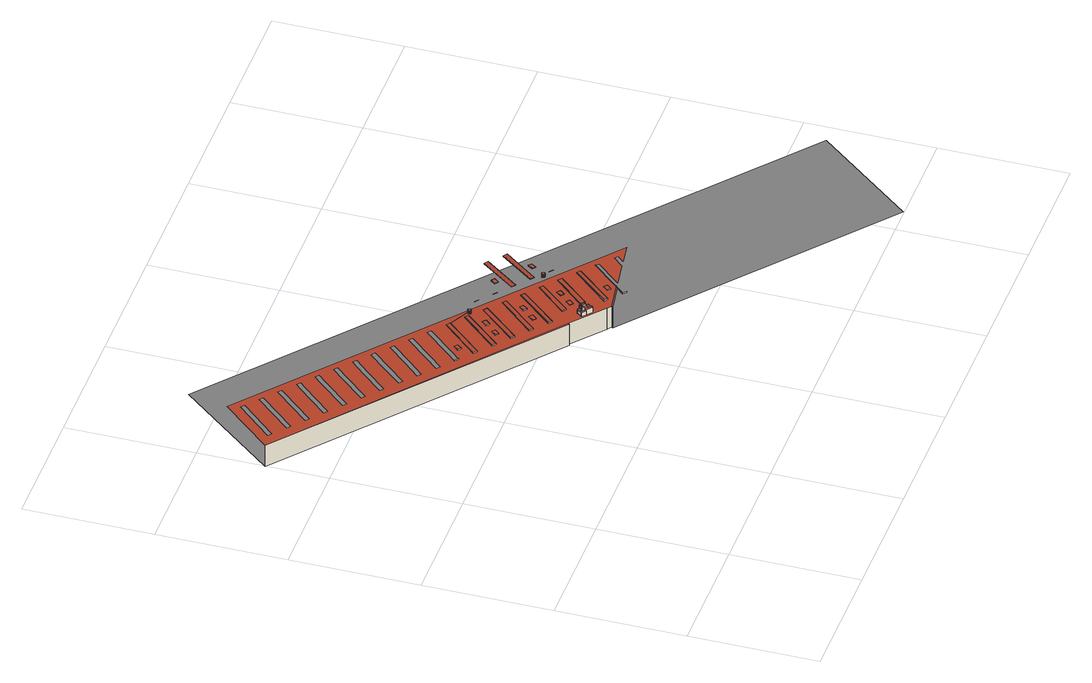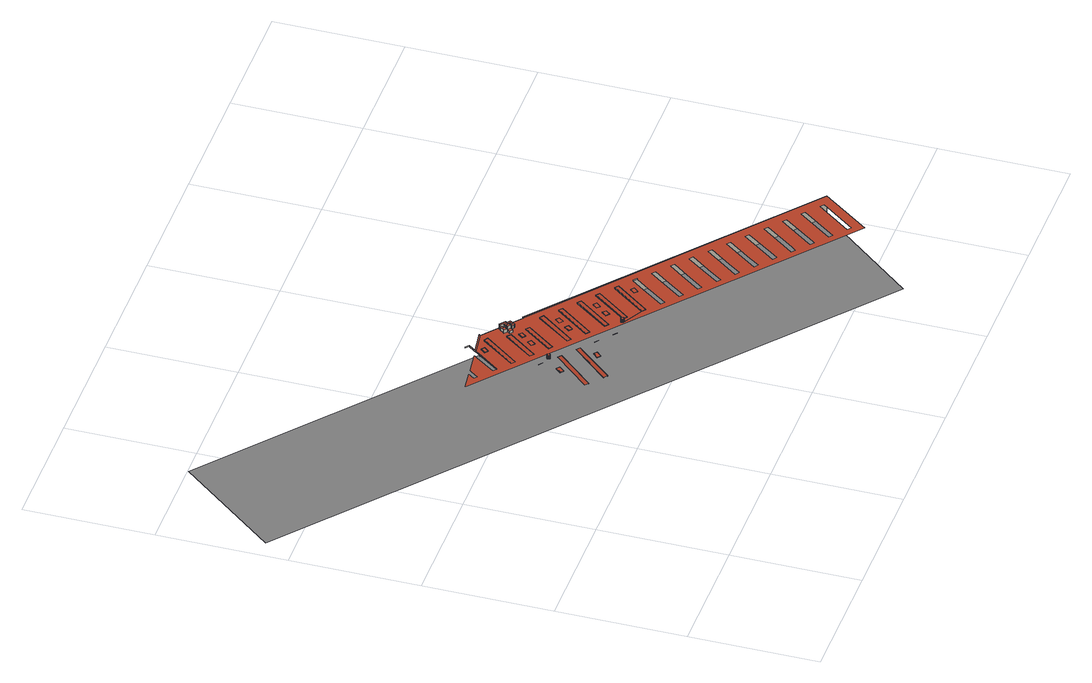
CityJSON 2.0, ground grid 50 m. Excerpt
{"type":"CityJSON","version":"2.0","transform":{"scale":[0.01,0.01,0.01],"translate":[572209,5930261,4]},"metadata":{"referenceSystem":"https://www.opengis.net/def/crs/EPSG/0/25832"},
"CityObjects":{
"building1":{"type":"Building","attributes":{"Grundfläche 2D":"13745.719091","Grundhöhe NN":"4.508"},"children":["building1-1","building1-2","building1-3","building1-4","building1-5","building1-6","building1-7","building1-8","building1-9","building1-10","building1-11","building1-12","building1-13","building1-14","building1-15","building1-16","building1-17","building1-18"],"geometry":[{"type":"MultiSurface","lod":"3","boundaries":[[[0,1,2,3]],[[4,5,6,7]],[[8,9,10,11]],[[1,0,12,13]],[[14,15,16,17]],[[8,11,18,19,20]],[[10,21,18,11]],[[22,23,21,10,9]],[[24,25,26,27]],[[28,29,30,16,15]],[[16,30,31,17]],[[32,14,17,31,33]],[[34,35,36,37]],[[38,39,26,25,40]],[[26,39,41,27]],[[42,43,24,27,41]],[[44,13,12,0,3,45]],[[46,47,48,49]],[[35,50,51,36]],[[50,35,34,52]],[[52,34,37,53]],[[54,13,44,55]],[[47,56,57,48]],[[38,42,41,39]],[[58,59,60,61]],[[56,47,46,62]],[[62,46,49,63]],[[64,65,66,67]],[[68,69,70,54,55,71]],[[65,69,68,66]],[[65,64,69]],[[50,52,53,51]],[[72,73,74,75]],[[76,77,78,79]],[[59,80,81,60]],[[44,45,3,2,82,83,84,67,66,68,71,55]],[[85,86,87,88]],[[89,90,69,64]],[[80,59,58,91]],[[56,62,63,57]],[[91,58,61,92]],[[93,94,95,96]],[[97,98,99,100]],[[101,78,77,102]],[[77,76,103,102]],[[103,76,79,104]],[[80,91,92,81]],[[85,88,105,106,107]],[[108,109,110,111,112,113,114,115,116,117,118,119,120,121,122,123,124,1,13,54,70,69,90,125,126],[127,128,129,130,131,132],[25,24,43,42,38,40],[9,8,20,19,23,22],[106,133,134,86,85,107],[135,136,137,138,139,140],[141,142,143,144,145,146],[147,148,149,150,151,152],[153,154,155,156],[37,36,51,53],[49,48,57,63],[5,4,157,158,159,160],[15,14,32,33,29,28],[161,162,163,164,165,166],[167,168,169,170,171,172],[173,174,175,176],[177,178,179,180,181,182],[183,184,185,186,187,188],[104,79,78,101],[61,60,81,92],[189,190,23]],[[191,192,193,194]],[[133,195,87,86,134]],[[196,197,109,108,126,125,90,89,97,100,198,199]],[[105,88,87,195]],[[104,101,102,103]],[[200,201,202,203]],[[192,204,205,193]],[[204,192,191,206]],[[207,208,209,210]],[[206,191,194,211]],[[201,212,213,202]],[[212,201,200,214]]],"semantics":{"surfaces":[{"type":"WallSurface"},{"type":"RoofSurface"},{"type":"GroundSurface"}],"values":[0,0,0,1,0,0,1,0,0,0,1,0,0,0,1,0,0,0,0,1,0,0,0,0,0,1,0,0,0,0,1,0,0,0,0,2,0,1,1,0,0,0,0,0,1,0,0,0,1,0,0,0,1,0,0,0,1,0,0,0,1]}}]},
"building1-1":{"type":"BuildingInstallation","parents":["building1"],"geometry":[{"type":"MultiSurface","lod":"3","boundaries":[[[215,216,217,218]],[[218,217,219,220]],[[215,218,220,221]],[[216,215,221,222]],[[217,216,222,219]]],"semantics":{"surfaces":[{"type":"RoofSurface"},{"type":"WallSurface"}],"values":[0,1,1,1,1]}}]},
"building1-2":{"type":"BuildingInstallation","parents":["building1"],"geometry":[{"type":"MultiSurface","lod":"3","boundaries":[[[223,224,225,226]],[[226,225,227,228]],[[223,226,228,229]],[[224,223,229,230]],[[225,224,230,227]]],"semantics":{"surfaces":[{"type":"RoofSurface"},{"type":"WallSurface"}],"values":[0,1,1,1,1]}}]},
"building1-3":{"type":"BuildingInstallation","parents":["building1"],"geometry":[{"type":"MultiSurface","lod":"3","boundaries":[[[231,232,233,234]],[[234,233,235,236]],[[231,234,236,237]],[[232,231,237,238]],[[233,232,238,235]]],"semantics":{"surfaces":[{"type":"RoofSurface"},{"type":"WallSurface"}],"values":[0,1,1,1,1]}}]},
"building1-4":{"type":"BuildingInstallation","parents":["building1"],"geometry":[{"type":"MultiSurface","lod":"3","boundaries":[[[239,240,241,242]],[[242,241,243,244]],[[239,242,244,245]],[[240,239,245,246]],[[241,240,246,243]]],"semantics":{"surfaces":[{"type":"RoofSurface"},{"type":"WallSurface"}],"values":[0,1,1,1,1]}}]},
"building1-5":{"type":"BuildingInstallation","parents":["building1"],"geometry":[{"type":"MultiSurface","lod":"3","boundaries":[[[247,248,249,250,251,252,253,254,255,256,257,258,259,260,261,262,263,264,265,266,267,268,269,270,271,272,273,274,275,276,277,278,279,280,281,282,283,284,285,286,287,288,289,290,291,292,293,294,295,296,297,298,299,300,301,302,303,304,305,306,307,308,309,310,311,312,313,314,315,316,317,318,319,320,321,322,323,324,325,326,327,328,329,330,331,332,333,334,335,336,337,338,339,340,341,342,343,344,345,346,347,348,349,350,351,352,353,354,355,356,357,358,359,360,361,362,363,364,365,366,367,368,369,370,371,372,373,374,375,376,377,378,379,380,381,382,383,384,385,386,387,388,389,390,391,392,393,394]],[[395,396,247,394]],[[396,397,398,249,248,247]],[[398,399,400,251,250,249]],[[400,401,252,251]],[[401,402,253,252]],[[402,403,404,255,254,253]],[[404,405,256,255]],[[405,406,257,256]],[[407,408,385,384]],[[408,409,410,387,386,385]],[[410,411,388,387]],[[411,412,389,388]],[[412,189,413,390,389]],[[413,414,391,390]],[[414,190,415,392,391]],[[415,416,393,392]],[[416,395,394,393]],[[406,417,258,257]],[[417,418,259,258]],[[418,419,260,259]],[[419,420,261,260]],[[420,421,262,261]],[[421,422,263,262]],[[422,423,264,263]],[[423,424,265,264]],[[424,425,266,265]],[[425,426,267,266]],[[426,427,268,267]],[[427,428,269,268]],[[428,429,270,269]],[[429,430,431,272,271,270]],[[431,432,273,272]],[[432,433,274,273]],[[433,434,275,274]],[[434,435,276,275]],[[435,436,277,276]],[[436,437,278,277]],[[437,438,279,278]],[[438,439,280,279]],[[439,440,281,280]],[[440,441,282,281]],[[441,442,283,282]],[[442,443,284,283]],[[443,444,285,284]],[[444,445,286,285]],[[445,446,287,286]],[[446,447,288,287]],[[447,448,289,288]],[[448,449,290,289]],[[449,450,291,290]],[[450,451,292,291]],[[451,452,293,292]],[[452,453,454,295,294,293]],[[454,455,296,295]],[[455,456,297,296]],[[456,457,298,297]],[[457,458,299,298]],[[458,459,300,299]],[[459,460,301,300]],[[460,461,302,301]],[[461,462,303,302]],[[462,463,304,303]],[[463,464,305,304]],[[464,465,306,305]],[[465,466,307,306]],[[466,467,468,309,308,307]],[[468,469,310,309]],[[469,470,311,310]],[[470,471,312,311]],[[471,472,313,312]],[[472,473,474,315,314,313]],[[474,475,476,317,316,315]],[[476,477,318,317]],[[477,478,319,318]],[[478,479,320,319]],[[479,480,321,320]],[[480,481,322,321]],[[481,482,323,322]],[[482,483,324,323]],[[483,484,325,324]],[[484,485,326,325]],[[485,486,327,326]],[[486,487,328,327]],[[487,488,329,328]],[[488,489,330,329]],[[489,490,331,330]],[[490,491,332,331]],[[491,492,333,332]],[[492,493,334,333]],[[493,494,335,334]],[[494,495,336,335]],[[495,496,337,336]],[[496,497,338,337]],[[497,498,339,338]],[[498,499,340,339]],[[499,500,341,340]],[[500,501,342,341]],[[501,502,343,342]],[[502,503,344,343]],[[503,504,345,344]],[[504,505,346,345]],[[505,506,347,346]],[[506,507,348,347]],[[507,508,349,348]],[[508,509,350,349]],[[509,510,351,350]],[[510,511,352,351]],[[511,512,353,352]],[[512,513,514,355,354,353]],[[514,515,356,355]],[[515,516,357,356]],[[516,517,358,357]],[[517,518,359,358]],[[518,519,360,359]],[[519,520,521,362,361,360]],[[521,522,363,362]],[[522,523,364,363]],[[523,524,525,366,365,364]],[[525,526,367,366]],[[526,527,368,367]],[[527,528,369,368]],[[528,529,370,369]],[[529,530,371,370]],[[530,531,372,371]],[[531,532,373,372]],[[532,533,374,373]],[[533,534,375,374]],[[534,535,376,375]],[[535,536,377,376]],[[536,537,378,377]],[[537,538,379,378]],[[538,539,380,379]],[[539,540,381,380]],[[540,541,382,381]],[[541,542,383,382]],[[542,407,384,383]]],"semantics":{"surfaces":[{"type":"RoofSurface"},{"type":"WallSurface"}],"values":[0,1,1,1,1,1,1,1,1,1,1,1,1,1,1,1,1,1,1,1,1,1,1,1,1,1,1,1,1,1,1,1,1,1,1,1,1,1,1,1,1,1,1,1,1,1,1,1,1,1,1,1,1,1,1,1,1,1,1,1,1,1,1,1,1,1,1,1,1,1,1,1,1,1,1,1,1,1,1,1,1,1,1,1,1,1,1,1,1,1,1,1,1,1,1,1,1,1,1,1,1,1,1,1,1,1,1,1,1,1,1,1,1,1,1,1,1,1,1,1,1,1,1,1,1,1,1,1,1,1,1,1,1,1,1,1,1]}}]},
"building1-6":{"type":"BuildingInstallation","parents":["building1"],"geometry":[{"type":"MultiSurface","lod":"3","boundaries":[[[543,544,545,546,547,548,549,550,551,552,553]],[[554,555,549,548]],[[555,556,550,549]],[[556,557,551,550]],[[557,558,552,551]],[[558,559,553,552]],[[559,560,543,553]],[[560,561,562,545,544,543]],[[562,563,546,545]],[[563,564,547,546]]],"semantics":{"surfaces":[{"type":"RoofSurface"},{"type":"WallSurface"}],"values":[0,1,1,1,1,1,1,1,1,1]}}]},
"building1-7":{"type":"BuildingInstallation","parents":["building1"],"geometry":[{"type":"MultiSurface","lod":"3","boundaries":[[[565,566,567,568,569,570,571]],[[572,568,567,547,564]],[[554,548,566,565,573]],[[548,547,567,566]],[[574,575,569,568,572]],[[575,576,577,578,571,570,569]]],"semantics":{"surfaces":[{"type":"RoofSurface"},{"type":"WallSurface"}],"values":[0,1,1,1,1,1]}}]},
"building1-8":{"type":"BuildingInstallation","parents":["building1"],"geometry":[{"type":"MultiSurface","lod":"3","boundaries":[[[571,579,580,581,582,583,565]],[[578,584,579,571]],[[584,585,580,579]],[[586,587,583,582]],[[587,573,565,583]]],"semantics":{"surfaces":[{"type":"RoofSurface"},{"type":"WallSurface"}],"values":[0,1,1,1,1]}}]},
"building1-9":{"type":"BuildingInstallation","parents":["building1"],"geometry":[{"type":"MultiSurface","lod":"3","boundaries":[[[588,589,590,591]],[[591,590,592,593]],[[588,591,593,594]],[[589,588,594,595]],[[590,589,595,592]]],"semantics":{"surfaces":[{"type":"RoofSurface"},{"type":"WallSurface"}],"values":[0,1,1,1,1]}}]},
"building1-10":{"type":"BuildingInstallation","parents":["building1"],"geometry":[{"type":"MultiSurface","lod":"3","boundaries":[[[596,597,598,599,600]],[[601,586,582,581,600,599,598,602]],[[581,580,596,600]],[[585,603,604,597,596,580]],[[604,602,598,597]]],"semantics":{"surfaces":[{"type":"RoofSurface"},{"type":"WallSurface"}],"values":[0,1,1,1,1]}}]},
"building1-11":{"type":"BuildingInstallation","parents":["building1"],"geometry":[{"type":"MultiSurface","lod":"3","boundaries":[[[605,606,607,608,609,610,576,575,611]],[[612,613,609,608]],[[613,614,577,576,610,609]],[[574,615,611,575]],[[615,616,605,611]],[[616,617,606,605]],[[617,618,607,606]],[[618,612,608,607]]],"semantics":{"surfaces":[{"type":"RoofSurface"},{"type":"WallSurface"}],"values":[0,1,1,1,1,1,1,1]}}]},
"building1-12":{"type":"BuildingInstallation","parents":["building1"],"geometry":[{"type":"MultiSurface","lod":"3","boundaries":[[[619,620,602,604]],[[619,604,603,621]],[[620,619,621,622]],[[602,620,622,601]]],"semantics":{"surfaces":[{"type":"RoofSurface"},{"type":"WallSurface"}],"values":[0,1,1,1]}}]},
"building1-13":{"type":"BuildingInstallation","parents":["building1"],"geometry":[{"type":"MultiSurface","lod":"3","boundaries":[[[623,624,625,626]],[[626,625,627,628]],[[623,626,628,629]],[[624,623,629,630]],[[625,624,630,627]]],"semantics":{"surfaces":[{"type":"RoofSurface"},{"type":"WallSurface"}],"values":[0,1,1,1,1]}}]},
"building1-14":{"type":"BuildingInstallation","parents":["building1"],"geometry":[{"type":"MultiSurface","lod":"3","boundaries":[[[631,632,633,634]],[[634,633,635,636]],[[631,634,636,637]],[[632,631,637,638]],[[633,632,638,635]]],"semantics":{"surfaces":[{"type":"RoofSurface"},{"type":"WallSurface"}],"values":[0,1,1,1,1]}}]},
"building1-15":{"type":"BuildingInstallation","parents":["building1"],"geometry":[{"type":"MultiSurface","lod":"3","boundaries":[[[639,640,641,642]],[[642,641,643,644]],[[639,642,644,645]],[[640,639,645,646]],[[641,640,646,643]]],"semantics":{"surfaces":[{"type":"RoofSurface"},{"type":"WallSurface"}],"values":[0,1,1,1,1]}}]},
"building1-16":{"type":"BuildingInstallation","parents":["building1"],"geometry":[{"type":"MultiSurface","lod":"3","boundaries":[[[647,648,649,650]],[[650,649,651,652]],[[647,650,652,653]],[[648,647,653,654]],[[649,648,654,651]]],"semantics":{"surfaces":[{"type":"RoofSurface"},{"type":"WallSurface"}],"values":[0,1,1,1,1]}}]},
"building1-17":{"type":"BuildingInstallation","parents":["building1"],"geometry":[{"type":"MultiSurface","lod":"3","boundaries":[[[655,656,657,658,659,660,661,662,663,664,665,666,667,668,669,670,671,672,673,674,675,676,677,678,679,680,681,682,683,684,685,686,687,688,689,690,691,692,693,694,695,696,697,698,699,700,701,702,703,704,705,706,707,708,709,710,711,712,713,714,715,716,717,718,719,720,721,722,723,724,725,726,727,728,729,730,731,732,733,734,735,736,737,738,739,740,741,742,743,744,745,746,747,748,749,750,751,752,753,754,755,756,757,758,759,760,761,762,763,764,765,766,767,768,769,770,771,772,773,774,775,776,777,778,779,780,781,782,783,784,785,786,787,788,789,790,791,792,793,794,795,796,797,798,799,800,801,802,803,804,805,806,807,808,809,810,811]],[[812,813,666,665]],[[813,814,667,666]],[[814,815,668,667]],[[815,816,669,668]],[[816,817,670,669]],[[817,818,819,672,671,670]],[[819,820,673,672]],[[820,821,674,673]],[[821,822,823,824,677,676,675,674]],[[825,826,811,810]],[[826,827,828,656,655,811]],[[828,829,830,658,657,656]],[[830,831,659,658]],[[831,832,660,659]],[[832,833,661,660]],[[833,834,662,661]],[[834,835,663,662]],[[835,836,664,663]],[[836,812,665,664]],[[824,837,678,677]],[[837,838,679,678]],[[838,839,680,679]],[[839,840,681,680]],[[840,841,682,681]],[[841,842,683,682]],[[842,843,684,683]],[[843,844,845,686,685,684]],[[845,846,687,686]],[[846,847,688,687]],[[847,848,689,688]],[[848,849,690,689]],[[849,850,691,690]],[[850,851,692,691]],[[851,852,693,692]],[[852,853,694,693]],[[853,854,695,694]],[[854,855,696,695]],[[855,856,697,696]],[[856,857,698,697]],[[857,858,859,700,699,698]],[[859,860,861,862,703,702,701,700]],[[862,863,704,703]],[[863,864,705,704]],[[864,865,706,705]],[[865,866,707,706]],[[866,867,868,709,708,707]],[[868,869,870,711,710,709]],[[870,871,712,711]],[[871,872,713,712]],[[872,873,714,713]],[[873,874,715,714]],[[874,875,716,715]],[[875,876,717,716]],[[876,877,878,719,718,717]],[[878,879,720,719]],[[879,880,721,720]],[[880,881,882,723,722,721]],[[882,883,724,723]],[[883,884,725,724]],[[884,885,886,727,726,725]],[[886,887,888,729,728,727]],[[888,889,730,729]],[[889,890,731,730]],[[890,891,732,731]],[[891,892,733,732]],[[892,893,734,733]],[[893,894,735,734]],[[894,895,736,735]],[[895,896,737,736]],[[896,897,738,737]],[[897,898,739,738]],[[898,899,740,739]],[[899,900,741,740]],[[900,901,742,741]],[[901,902,743,742]],[[902,903,744,743]],[[903,904,905,746,745,744]],[[905,906,747,746]],[[906,907,748,747]],[[907,908,749,748]],[[908,909,750,749]],[[909,910,751,750]],[[910,911,752,751]],[[911,912,753,752]],[[912,913,754,753]],[[913,914,755,754]],[[914,915,756,755]],[[915,916,757,756]],[[916,917,758,757]],[[917,918,759,758]],[[918,919,760,759]],[[919,920,761,760]],[[920,921,762,761]],[[921,922,763,762]],[[922,923,764,763]],[[923,924,765,764]],[[924,925,766,765]],[[925,926,767,766]],[[926,927,768,767]],[[927,928,769,768]],[[928,929,770,769]],[[929,930,771,770]],[[930,931,772,771]],[[931,932,773,772]],[[932,933,774,773]],[[933,934,775,774]],[[934,935,776,775]],[[935,936,937,938,779,778,777,776]],[[938,939,780,779]],[[939,940,941,782,781,780]],[[941,942,783,782]],[[942,943,784,783]],[[943,944,785,784]],[[944,945,786,785]],[[945,946,947,788,787,786]],[[947,948,789,788]],[[948,949,790,789]],[[949,950,791,790]],[[950,951,792,791]],[[951,952,793,792]],[[952,953,794,793]],[[953,954,795,794]],[[954,955,796,795]],[[955,956,797,796]],[[956,957,798,797]],[[957,958,799,798]],[[958,959,800,799]],[[959,960,801,800]],[[960,961,802,801]],[[961,962,803,802]],[[962,963,804,803]],[[963,964,965,806,805,804]],[[965,966,807,806]],[[966,967,808,807]],[[967,968,809,808]],[[968,825,810,809]]],"semantics":{"surfaces":[{"type":"RoofSurface"},{"type":"WallSurface"}],"values":[0,1,1,1,1,1,1,1,1,1,1,1,1,1,1,1,1,1,1,1,1,1,1,1,1,1,1,1,1,1,1,1,1,1,1,1,1,1,1,1,1,1,1,1,1,1,1,1,1,1,1,1,1,1,1,1,1,1,1,1,1,1,1,1,1,1,1,1,1,1,1,1,1,1,1,1,1,1,1,1,1,1,1,1,1,1,1,1,1,1,1,1,1,1,1,1,1,1,1,1,1,1,1,1,1,1,1,1,1,1,1,1,1,1,1,1,1,1,1,1,1,1,1,1,1,1,1,1,1,1,1,1,1,1,1,1,1]}}]},
"building1-18":{"type":"BuildingInstallation","parents":["building1"],"geometry":[{"type":"MultiSurface","lod":"3","boundaries":[[[969,970,971,972]],[[972,971,973,974]],[[969,972,974,975]],[[970,969,975,976]],[[971,970,976,973]]],"semantics":{"surfaces":[{"type":"RoofSurface"},{"type":"WallSurface"}],"values":[0,1,1,1,1]}}]}
},
"vertices":[
[10041,9144,998],[3,17413,998],[3,17413,51],[10041,9144,51],[6740,12408,1025],[6872,12299,1024],[6872,12299,1071],[6740,12408,1071],[7358,11899,1024],[7490,11791,1024],[7490,11791,1071],[7358,11899,1071],[10046,9150,998],[10077,9188,998],[7981,11391,1024],[8112,11282,1024],[8112,11282,1071],[7981,11391,1071],[8503,13284,1166],[8503,13284,1150],[7583,12172,1048],[8634,13176,1166],[7695,12039,1046],[8634,13176,1150],[8596,10884,1024],[8727,10775,1024],[8727,10775,1071],[8596,10884,1071],[8219,11412,1036],[9257,12667,1150],[9257,12667,1166],[9125,12776,1166],[8108,11545,1038],[9125,12776,1150],[9345,10266,1071],[9214,10375,1071],[9214,10375,1024],[9345,10266,1024],[9872,12160,1150],[9872,12160,1166],[8739,10789,1025],[9740,12269,1166],[9740,12269,1150],[8628,10923,1028],[10077,9188,51],[10046,9150,51],[9959,9756,1071],[9828,9865,1071],[9828,9865,1024],[9959,9756,1024],[10358,11760,1166],[10358,11760,1150],[10490,11651,1166],[10490,11651,1150],[11345,8147,998],[11345,8147,51],[10972,11250,1166],[10972,11250,1150],[10771,9477,1078],[10636,9588,1078],[10636,9588,1045],[10771,9477,1045],[11104,11141,1166],[11104,11141,1150],[11476,7962,998],[11475,7963,998],[11475,7963,51],[11476,7962,51],[11517,8012,51],[11517,8012,998],[11515,8013,998],[11515,8013,51],[10249,12613,1158],[10117,12722,1158],[10117,12722,1147],[10249,12613,1147],[11379,8965,1078],[11243,9077,1078],[11243,9077,1044],[11379,8965,1044],[11595,10752,1158],[11595,10752,1151],[3207,21297,51],[24282,3941,51],[21080,45,51],[11685,8347,1025],[11816,8239,1024],[11816,8239,1071],[11685,8347,1071],[12537,8123,1053],[12565,8157,1053],[11730,10641,1159],[11730,10641,1151],[10861,12109,1158],[10729,12218,1158],[10729,12218,1147],[10861,12109,1147],[12298,7833,1028],[12429,7725,1028],[12429,7725,1071],[12298,7833,1071],[12209,10244,1151],[12209,10244,1166],[12344,10132,1166],[12344,10132,1151],[12830,9732,1166],[12830,9732,1151],[12115,8868,1072],[12690,8308,1067],[13443,9218,1150],[13574,9110,1150],[12910,8307,1077],[12829,8208,1068],[12815,8191,1066],[13738,8318,1115],[13762,8348,1117],[13803,8398,1122],[14062,8711,1151],[14194,8603,1151],[14045,8422,1134],[14014,8385,1131],[13987,8353,1128],[14768,8460,1169],[14729,8492,1169],[1592,19340,1169],[12577,8171,1055],[12669,8282,1065],[3170,15353,1026],[3039,15462,1026],[3931,16541,1122],[4184,16846,1150],[4315,16738,1150],[4043,16408,1120],[12961,9624,1151],[12313,8839,1080],[5639,13316,1025],[5508,13425,1025],[6019,14043,1080],[6652,14810,1150],[6784,14701,1150],[6130,13911,1078],[5026,13826,1026],[4894,13934,1026],[5499,14666,1090],[6039,15319,1150],[6170,15211,1150],[5610,14533,1088],[6257,12811,1025],[6126,12919,1025],[6540,13420,1069],[7271,14304,1150],[7402,14196,1150],[6651,13287,1067],[2467,18261,1149],[1322,16876,1027],[1190,16985,1027],[2335,18370,1149],[7061,12796,1059],[7885,13793,1150],[8016,13684,1150],[7173,12663,1057],[3081,17759,1150],[2997,17659,1140],[1936,16374,1027],[1804,16483,1027],[2886,17792,1143],[2949,17868,1150],[4410,14338,1026],[4278,14447,1026],[4976,15291,1101],[5423,15832,1150],[5555,15723,1150],[5087,15158,1098],[571,17498,1027],[1716,18883,1150],[1847,18774,1150],[702,17389,1027],[2553,15865,1027],[2422,15974,1027],[3408,17167,1132],[3566,17359,1150],[3698,17250,1150],[3519,17034,1130],[3790,14846,1026],[3659,14955,1026],[4454,15916,1111],[4804,16340,1150],[4935,16231,1150],[4565,15783,1109],[9434,12755,1163],[9429,12756,1162],[11477,11598,1158],[11345,11707,1158],[11345,11707,1147],[11477,11598,1147],[12961,9624,1166],[12669,8282,1102],[13443,9218,1166],[12565,8157,1093],[12577,8171,1094],[12101,11091,1158],[11969,11200,1158],[11969,11200,1146],[12101,11091,1146],[12488,13093,1058],[12488,13093,1027],[12620,12985,1059],[12721,10586,1158],[12589,10695,1158],[12589,10695,1146],[12721,10586,1146],[12620,12985,1027],[13112,12587,1058],[13112,12587,1027],[13244,12478,1059],
[7481,12663,1088],[7330,12480,1088],[7446,12384,1088],[7597,12567,1088],[7446,12384,1054],[7597,12567,1070],[7481,12663,1070],[7330,12480,1054],
[8721,11639,1088],[8569,11458,1088],[8686,11360,1088],[8838,11540,1088],[8686,11360,1054],[8838,11540,1070],[8721,11639,1070],[8569,11458,1054],
[9111,12112,1131],[8959,11929,1131],[9080,11829,1131],[9232,12012,1131],[9080,11829,1097],[9232,12012,1114],[9111,12112,1114],[8959,11929,1097],
[9954,10628,1088],[9802,10445,1088],[9923,10345,1088],[10075,10528,1088],[9923,10345,1054],[10075,10528,1071],[9954,10628,1071],[9802,10445,1054],
[9420,12756,1296],[9418,12755,1296],[9417,12755,1296],[9415,12755,1296],[9413,12755,1296],[9409,12754,1296],[9407,12753,1296],[9406,12753,1296],[9404,12752,1296],[9402,12751,1296],[9400,12751,1296],[9396,12749,1296],[9394,12748,1296],[9391,12746,1296],[9387,12743,1296],[9382,12739,1296],[9381,12738,1296],[9379,12736,1296],[9376,12733,1296],[9373,12729,1296],[9372,12727,1296],[9371,12725,1296],[9368,12721,1296],[9366,12717,1296],[9366,12715,1296],[9365,12713,1296],[9364,12711,1296],[9363,12706,1296],[9362,12702,1296],[9362,12700,1296],[9361,12695,1296],[9361,12691,1296],[9362,12687,1296],[9362,12685,1296],[9362,12683,1296],[9363,12677,1296],[9364,12675,1296],[9364,12673,1296],[9365,12671,1296],[9366,12669,1296],[9366,12667,1296],[9367,12666,1296],[9368,12664,1296],[9369,12662,1296],[9372,12656,1296],[9373,12655,1296],[9374,12654,1296],[9376,12652,1296],[9377,12651,1296],[9378,12649,1296],[9379,12648,1296],[9381,12647,1296],[9382,12645,1296],[9384,12644,1296],[9385,12643,1296],[9388,12640,1296],[9390,12639,1296],[9394,12637,1296],[9396,12636,1296],[9397,12635,1296],[9402,12633,1296],[9404,12633,1296],[9406,12632,1296],[9408,12631,1296],[9410,12630,1296],[9412,12630,1296],[9414,12630,1296],[9417,12629,1296],[9419,12629,1296],[9421,12629,1296],[9423,12629,1296],[9428,12629,1296],[9433,12629,1296],[9435,12629,1296],[9437,12630,1296],[9439,12630,1296],[9444,12632,1296],[9446,12632,1296],[9450,12634,1296],[9452,12635,1296],[9454,12636,1296],[9456,12637,1296],[9458,12638,1296],[9461,12640,1296],[9463,12642,1296],[9466,12644,1296],[9468,12645,1296],[9469,12647,1296],[9471,12648,1296],[9472,12650,1296],[9473,12651,1296],[9476,12654,1296],[9477,12656,1296],[9478,12657,1296],[9479,12659,1296],[9480,12660,1296],[9481,12662,1296],[9481,12663,1296],[9482,12665,1296],[9484,12668,1296],[9484,12670,1296],[9485,12671,1296],[9485,12673,1296],[9486,12675,1296],[9487,12677,1296],[9487,12681,1296],[9488,12685,1296],[9488,12687,1296],[9488,12689,1296],[9488,12691,1296],[9489,12693,1296],[9488,12697,1296],[9488,12699,1296],[9488,12702,1296],[9487,12704,1296],[9487,12706,1296],[9486,12708,1296],[9486,12710,1296],[9485,12712,1296],[9484,12714,1296],[9483,12719,1296],[9482,12721,1296],[9481,12723,1296],[9480,12725,1296],[9477,12729,1296],[9476,12730,1296],[9474,12732,1296],[9471,12736,1296],[9470,12737,1296],[9468,12739,1296],[9465,12742,1296],[9461,12745,1296],[9457,12747,1296],[9456,12748,1296],[9454,12749,1296],[9452,12750,1296],[9450,12751,1296],[9448,12752,1296],[9446,12752,1296],[9444,12753,1296],[9442,12754,1296],[9440,12754,1296],[9436,12755,1296],[9433,12755,1296],[9431,12756,1296],[9425,12756,1296],[9423,12756,1296],[9422,12756,1296],[9422,12756,1162],[9420,12756,1162],[9418,12755,1162],[9417,12755,1162],[9415,12755,1162],[9413,12755,1162],[9409,12754,1162],[9407,12753,1161],[9406,12753,1161],[9404,12752,1161],[9402,12751,1161],[9400,12751,1161],[9448,12752,1163],[9446,12752,1163],[9444,12753,1163],[9442,12754,1163],[9440,12754,1163],[9436,12755,1163],[9433,12755,1163],[9431,12756,1163],[9425,12756,1162],[9423,12756,1162],[9396,12749,1161],[9394,12748,1160],[9391,12746,1160],[9387,12743,1160],[9382,12739,1160],[9381,12738,1159],[9379,12736,1159],[9376,12733,1159],[9373,12729,1159],[9372,12727,1158],[9371,12725,1158],[9368,12721,1158],[9366,12717,1158],[9366,12715,1158],[9365,12713,1157],[9364,12711,1157],[9363,12706,1157],[9362,12702,1157],[9362,12700,1156],[9361,12695,1156],[9361,12691,1156],[9362,12687,1156],[9362,12685,1156],[9362,12683,1156],[9363,12677,1155],[9364,12675,1155],[9364,12673,1155],[9365,12671,1155],[9366,12669,1155],[9366,12667,1155],[9367,12666,1155],[9368,12664,1155],[9369,12662,1155],[9372,12656,1155],[9373,12655,1155],[9374,12654,1154],[9376,12652,1154],[9377,12651,1154],[9378,12649,1154],[9379,12648,1154],[9381,12647,1154],[9382,12645,1154],[9384,12644,1154],[9385,12643,1154],[9388,12640,1154],[9390,12639,1154],[9394,12637,1154],[9396,12636,1154],[9397,12635,1155],[9402,12633,1155],[9404,12633,1155],[9406,12632,1155],[9408,12631,1155],[9410,12630,1155],[9412,12630,1155],[9414,12630,1155],[9417,12629,1155],[9419,12629,1155],[9421,12629,1155],[9423,12629,1155],[9428,12629,1156],[9433,12629,1156],[9435,12629,1156],[9437,12630,1156],[9439,12630,1156],[9444,12632,1156],[9446,12632,1157],[9450,12634,1157],[9452,12635,1157],[9454,12636,1157],[9456,12637,1157],[9458,12638,1157],[9461,12640,1158],[9463,12642,1158],[9466,12644,1158],[9468,12645,1158],[9469,12647,1158],[9471,12648,1158],[9472,12650,1159],[9473,12651,1159],[9476,12654,1159],[9477,12656,1159],[9478,12657,1159],[9479,12659,1160],[9480,12660,1160],[9481,12662,1160],[9481,12663,1160],[9482,12665,1160],[9484,12668,1160],[9484,12670,1160],[9485,12671,1160],[9485,12673,1161],[9486,12675,1161],[9487,12677,1161],[9487,12681,1161],[9488,12685,1161],[9488,12687,1161],[9488,12689,1162],[9488,12691,1162],[9489,12693,1162],[9488,12697,1162],[9488,12699,1162],[9488,12702,1162],[9487,12704,1162],[9487,12706,1162],[9486,12708,1162],[9486,12710,1163],[9485,12712,1163],[9484,12714,1163],[9483,12719,1163],[9482,12721,1163],[9481,12723,1163],[9480,12725,1163],[9477,12729,1163],[9476,12730,1163],[9474,12732,1163],[9471,12736,1163],[9470,12737,1163],[9468,12739,1163],[9465,12742,1163],[9461,12745,1163],[9457,12747,1163],[9456,12748,1163],[9454,12749,1163],[9452,12750,1163],[9450,12751,1163],
[10733,9048,1174],[10706,9014,1174],[10611,8894,1174],[10618,8841,1174],[10761,8725,1174],[10809,8782,1174],[10692,8880,1174],[10762,8970,1174],[10808,8934,1174],[10859,8999,1174],[10781,9057,1174],[10809,8782,1009],[10692,8880,1009],[10762,8970,1017],[10808,8934,1017],[10859,8999,1023],[10781,9057,1023],[10733,9048,1020],[10706,9014,1017],[10611,8894,1006],[10618,8841,1004],[10761,8725,1004],
[10812,8785,1228],[10809,8782,1228],[10761,8725,1228],[10971,8549,1228],[11021,8609,1228],[10974,8648,1228],[10919,8695,1228],[10971,8549,1004],[10812,8785,1009],[11021,8609,1009],[11021,8609,1165],[10974,8648,1165],[10974,8648,1009],[10919,8695,1009],
[11012,8813,1228],[11005,8818,1228],[10906,8896,1228],[10943,8944,1228],[10931,8954,1228],[11012,8813,1020],[11005,8818,1020],[10943,8944,1024],[10931,8954,1024],
[10341,11093,1131],[10190,10910,1131],[10310,10810,1131],[10462,10993,1131],[10310,10810,1097],[10462,10993,1113],[10341,11093,1113],[10190,10910,1097],
[11005,8818,1287],[11071,8904,1287],[10972,8981,1287],[10943,8944,1287],[10906,8896,1287],[10972,8981,1027],[10972,8981,1146],[11071,8904,1027],[11071,8904,1146],
[11181,8789,1165],[11077,8875,1165],[10990,8762,1165],[10989,8761,1165],[11038,8725,1165],[11035,8723,1165],[11031,8600,1165],[10989,8761,1016],[11038,8725,1016],[11035,8723,1016],[11031,8600,1009],[11181,8789,1026],[11077,8875,1026],[10990,8762,1016],
[11153,9008,1146],[11054,9085,1146],[11153,9008,1037],[11054,9085,1036],
[11187,9608,1088],[11041,9428,1088],[11155,9334,1088],[11302,9515,1088],[11155,9334,1054],[11302,9515,1071],[11187,9608,1071],[11041,9428,1054],
[11574,10080,1126],[11419,9899,1126],[11534,9800,1126],[11689,9981,1126],[11534,9800,1097],[11689,9981,1113],[11574,10080,1114],[11419,9899,1097],
[12430,8590,1088],[12274,8407,1088],[12392,8307,1088],[12548,8489,1088],[12392,8307,1054],[12548,8489,1071],[12430,8590,1071],[12274,8407,1054],
[11535,12542,1128],[11379,12355,1139],[11496,12257,1138],[11652,12444,1128],[11496,12257,1112],[11652,12444,1096],[11535,12542,1096],[11379,12355,1112],
[12269,10864,1296],[12268,10865,1296],[12266,10866,1296],[12264,10866,1296],[12262,10866,1296],[12260,10867,1296],[12258,10867,1296],[12257,10867,1296],[12255,10867,1296],[12253,10868,1296],[12252,10868,1296],[12250,10868,1296],[12248,10868,1296],[12246,10868,1296],[12244,10867,1296],[12243,10867,1296],[12241,10867,1296],[12237,10866,1296],[12235,10866,1296],[12233,10866,1296],[12232,10865,1296],[12230,10864,1296],[12228,10864,1296],[12224,10862,1296],[12222,10861,1296],[12220,10860,1296],[12219,10859,1296],[12217,10858,1296],[12215,10857,1296],[12213,10856,1296],[12211,10854,1296],[12210,10853,1296],[12205,10849,1296],[12202,10845,1296],[12201,10843,1296],[12199,10842,1296],[12198,10840,1296],[12195,10836,1296],[12194,10832,1296],[12193,10830,1296],[12192,10828,1296],[12191,10826,1296],[12190,10824,1296],[12190,10822,1296],[12189,10820,1296],[12189,10817,1296],[12188,10815,1296],[12188,10813,1296],[12188,10811,1296],[12188,10807,1296],[12188,10803,1296],[12188,10800,1296],[12188,10799,1296],[12188,10796,1296],[12188,10795,1296],[12189,10793,1296],[12189,10791,1296],[12190,10787,1296],[12191,10785,1296],[12192,10782,1296],[12193,10779,1296],[12194,10777,1296],[12196,10774,1296],[12197,10773,1296],[12198,10771,1296],[12199,10770,1296],[12200,10768,1296],[12201,10767,1296],[12202,10765,1296],[12203,10764,1296],[12206,10761,1296],[12207,10760,1296],[12209,10758,1296],[12210,10757,1296],[12212,10756,1296],[12215,10754,1296],[12217,10752,1296],[12219,10751,1296],[12222,10749,1296],[12224,10748,1296],[12226,10747,1296],[12229,10747,1296],[12231,10746,1296],[12235,10745,1296],[12237,10744,1296],[12239,10744,1296],[12244,10743,1296],[12246,10743,1296],[12248,10743,1296],[12253,10743,1296],[12255,10743,1296],[12257,10743,1296],[12259,10744,1296],[12264,10745,1296],[12270,10746,1296],[12274,10748,1296],[12276,10749,1296],[12278,10750,1296],[12280,10751,1296],[12282,10752,1296],[12283,10753,1296],[12285,10754,1296],[12288,10756,1296],[12290,10758,1296],[12291,10759,1296],[12293,10760,1296],[12295,10763,1296],[12299,10767,1296],[12300,10768,1296],[12301,10770,1296],[12302,10771,1296],[12303,10773,1296],[12304,10774,1296],[12305,10776,1296],[12306,10777,1296],[12306,10779,1296],[12307,10780,1296],[12308,10782,1296],[12308,10784,1296],[12309,10786,1296],[12309,10788,1296],[12310,10789,1296],[12310,10791,1296],[12311,10793,1296],[12311,10795,1296],[12312,10797,1296],[12312,10799,1296],[12312,10801,1296],[12312,10803,1296],[12312,10808,1296],[12312,10810,1296],[12312,10812,1296],[12311,10814,1296],[12311,10816,1296],[12311,10818,1296],[12310,10821,1296],[12310,10823,1296],[12308,10827,1296],[12307,10829,1296],[12307,10831,1296],[12306,10833,1296],[12304,10837,1296],[12301,10841,1296],[12300,10843,1296],[12298,10844,1296],[12297,10846,1296],[12294,10849,1296],[12291,10852,1296],[12289,10854,1296],[12286,10856,1296],[12284,10858,1296],[12282,10859,1296],[12280,10860,1296],[12279,10861,1296],[12275,10862,1296],[12273,10863,1296],[12271,10864,1296],[12252,10868,1152],[12250,10868,1152],[12248,10868,1152],[12246,10868,1152],[12244,10867,1152],[12243,10867,1152],[12241,10867,1152],[12237,10866,1152],[12235,10866,1152],[12233,10866,1152],[12232,10865,1153],[12230,10864,1153],[12228,10864,1153],[12273,10863,1151],[12271,10864,1151],[12269,10864,1151],[12268,10865,1151],[12266,10866,1151],[12264,10866,1151],[12262,10866,1151],[12260,10867,1151],[12258,10867,1151],[12257,10867,1151],[12255,10867,1151],[12253,10868,1152],[12224,10862,1153],[12222,10861,1153],[12220,10860,1153],[12219,10859,1153],[12217,10858,1154],[12215,10857,1154],[12213,10856,1154],[12211,10854,1154],[12210,10853,1154],[12205,10849,1154],[12202,10845,1155],[12201,10843,1155],[12199,10842,1155],[12198,10840,1155],[12195,10836,1156],[12194,10832,1156],[12193,10830,1156],[12192,10828,1156],[12191,10826,1156],[12190,10824,1156],[12190,10822,1157],[12189,10820,1157],[12189,10817,1157],[12188,10815,1157],[12188,10813,1157],[12188,10811,1157],[12188,10807,1157],[12188,10803,1158],[12188,10800,1158],[12188,10799,1158],[12188,10796,1158],[12188,10795,1158],[12189,10793,1158],[12189,10791,1158],[12190,10787,1158],[12191,10785,1158],[12192,10782,1158],[12193,10779,1159],[12194,10777,1159],[12196,10774,1159],[12197,10773,1159],[12198,10771,1159],[12199,10770,1159],[12200,10768,1159],[12201,10767,1159],[12202,10765,1159],[12203,10764,1159],[12206,10761,1159],[12207,10760,1159],[12209,10758,1159],[12210,10757,1159],[12212,10756,1159],[12215,10754,1159],[12217,10752,1159],[12219,10751,1159],[12222,10749,1159],[12224,10748,1159],[12226,10747,1159],[12229,10747,1159],[12231,10746,1159],[12235,10745,1159],[12237,10744,1159],[12239,10744,1158],[12244,10743,1158],[12246,10743,1158],[12248,10743,1158],[12253,10743,1158],[12255,10743,1158],[12257,10743,1158],[12259,10744,1158],[12264,10745,1157],[12270,10746,1157],[12274,10748,1157],[12276,10749,1157],[12278,10750,1156],[12280,10751,1156],[12282,10752,1156],[12283,10753,1156],[12285,10754,1156],[12288,10756,1156],[12290,10758,1156],[12291,10759,1156],[12293,10760,1155],[12295,10763,1155],[12299,10767,1155],[12300,10768,1155],[12301,10770,1154],[12302,10771,1154],[12303,10773,1154],[12304,10774,1154],[12305,10776,1154],[12306,10777,1154],[12306,10779,1154],[12307,10780,1154],[12308,10782,1154],[12308,10784,1154],[12309,10786,1153],[12309,10788,1153],[12310,10789,1153],[12310,10791,1153],[12311,10793,1153],[12311,10795,1153],[12312,10797,1153],[12312,10799,1152],[12312,10801,1152],[12312,10803,1152],[12312,10808,1152],[12312,10810,1152],[12312,10812,1152],[12311,10814,1152],[12311,10816,1152],[12311,10818,1152],[12310,10821,1152],[12310,10823,1151],[12308,10827,1151],[12307,10829,1151],[12307,10831,1151],[12306,10833,1151],[12304,10837,1151],[12301,10841,1151],[12300,10843,1151],[12298,10844,1151],[12297,10846,1151],[12294,10849,1151],[12291,10852,1151],[12289,10854,1151],[12286,10856,1151],[12284,10858,1151],[12282,10859,1151],[12280,10860,1151],[12279,10861,1151],[12275,10862,1151],
[12769,11528,1128],[12613,11341,1139],[12730,11243,1138],[12886,11430,1128],[12730,11243,1112],[12886,11430,1096],[12769,11528,1096],[12613,11341,1112]
]}
